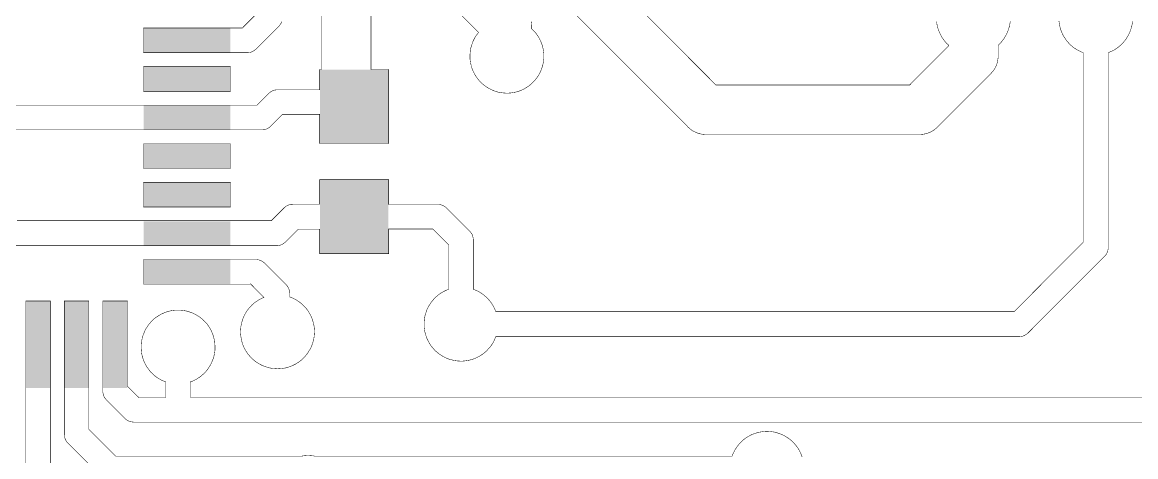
# Model space of a CAD drawing. Extents: x 0 to 3.15, y 0 to 4.33.
# Drawn here: x 1.642 to 2.552, y 1.273 to 1.628 of the extents above; entities that cross this region are included whole.
import ezdxf

# ---------------------------------------------------------------- set-up
doc = ezdxf.new("R2010")
doc.units = 0
doc.layers.add('Edge_Top', color=16, linetype='CONTINUOUS')
doc.layers.add('Top_Paste', color=4, linetype='CONTINUOUS')

msp = doc.modelspace()

# ---------------------------------------------------------------- linework, layer by layer
at = {"layer": 'Edge_Top', "linetype": 'CONTINUOUS', "const_width": 0.0004}
for points in [[(2.0838, 1.7014), (2.2086, 1.5766), (2.2089, 1.5766), (2.3669, 1.5766), (2.3669, 1.5766), (2.3988, 1.6086), (2.3988, 1.609), (2.3979, 1.6099), (2.3969, 1.6108), (2.3961, 1.6118), (2.3952, 1.6128), (2.3945, 1.6138), (2.3937, 1.6149), (2.393, 1.616), (2.3924, 1.6172), (2.3918, 1.6184), (2.3912, 1.6196), (2.3908, 1.6208), (2.3903, 1.622), (2.3899, 1.6233), (2.3896, 1.6245), (2.3893, 1.6258), (2.3891, 1.6271), (2.389, 1.6284)], [(1.6297, 1.5601), (1.7765, 1.5601), (1.7767, 1.5601), (1.777, 1.5601), (1.8334, 1.5601), (1.8334, 1.5601), (1.8433, 1.5699), (1.8439, 1.5705), (1.8445, 1.5709), (1.8452, 1.5714), (1.8458, 1.5717), (1.8466, 1.572), (1.8473, 1.5723), (1.8481, 1.5725), (1.8489, 1.5726), (1.8496, 1.5727), (1.8504, 1.5727), (1.8507, 1.5727), (1.8846, 1.5727), (1.8846, 1.5893), (1.8863, 1.5893), (1.8862, 1.5893), (1.8862, 1.6884)], [(1.9266, 1.6675), (1.9266, 1.5893), (1.9274, 1.5893), (1.941, 1.5893), (1.941, 1.5289), (1.8846, 1.5289), (1.8846, 1.5526), (1.8845, 1.5526), (1.8543, 1.5526), (1.8541, 1.5524), (1.8445, 1.5428), (1.8439, 1.5423), (1.8433, 1.5418), (1.8426, 1.5414), (1.8419, 1.541), (1.8412, 1.5407), (1.8404, 1.5404), (1.8397, 1.5402), (1.8389, 1.5401), (1.8381, 1.54), (1.8373, 1.54), (1.8371, 1.54), (1.776, 1.54), (1.7757, 1.54), (1.7754, 1.54), (1.625, 1.54)], [(2.0575, 1.6286), (2.0577, 1.6276), (2.0578, 1.6265), (2.0579, 1.6255), (2.0579, 1.6245), (2.0579, 1.6241), (2.0579, 1.6226), (2.0582, 1.6223), (2.0591, 1.6214), (2.06, 1.6205), (2.0609, 1.6195), (2.0617, 1.6185), (2.0625, 1.6174), (2.0632, 1.6163), (2.0639, 1.6152), (2.0645, 1.614), (2.0651, 1.6128), (2.0656, 1.6116), (2.0661, 1.6104), (2.0665, 1.6092), (2.0669, 1.6079), (2.0672, 1.6066), (2.0674, 1.6054), (2.0676, 1.6041), (2.0678, 1.6028), (2.0679, 1.6014), (2.0679, 1.6002), (2.0679, 1.5989), (2.0678, 1.5975), (2.0676, 1.5962), (2.0674, 1.5949), (2.0672, 1.5937), (2.0669, 1.5924), (2.0665, 1.5911), (2.0661, 1.5899), (2.0656, 1.5887), (2.0651, 1.5874), (2.0645, 1.5863), (2.0639, 1.5851), (2.0632, 1.584), (2.0625, 1.5829), (2.0617, 1.5818), (2.0609, 1.5808), (2.06, 1.5798), (2.0591, 1.5789), (2.0582, 1.578), (2.0572, 1.5771), (2.0562, 1.5763), (2.0551, 1.5755), (2.054, 1.5748), (2.0529, 1.5741), (2.0518, 1.5734), (2.0506, 1.5729), (2.0494, 1.5723), (2.0482, 1.5718), (2.0469, 1.5714), (2.0457, 1.571), (2.0444, 1.5707), (2.0431, 1.5705), (2.0418, 1.5702), (2.0405, 1.5701), (2.0392, 1.57), (2.0379, 1.57), (2.0366, 1.57), (2.0353, 1.5701), (2.034, 1.5702), (2.0327, 1.5704), (2.0314, 1.5706), (2.0301, 1.5709), (2.0288, 1.5713), (2.0276, 1.5717), (2.0264, 1.5722), (2.0252, 1.5727), (2.024, 1.5733), (2.0228, 1.5739), (2.0217, 1.5746), (2.0206, 1.5753), (2.0195, 1.576), (2.0185, 1.5769), (2.0175, 1.5777), (2.0165, 1.5786), (2.0156, 1.5796), (2.0148, 1.5805), (2.0139, 1.5815), (2.0131, 1.5826), (2.0124, 1.5837), (2.0117, 1.5848), (2.0111, 1.5859), (2.0105, 1.5871), (2.0099, 1.5883), (2.0094, 1.5895), (2.009, 1.5908), (2.0086, 1.592), (2.0083, 1.5933), (2.008, 1.5946), (2.0078, 1.5959), (2.0076, 1.5972), (2.0075, 1.5985), (2.0075, 1.5998), (2.0075, 1.6011), (2.0076, 1.6024), (2.0077, 1.6037), (2.0079, 1.605), (2.0081, 1.6063), (2.0084, 1.6076), (2.0088, 1.6088), (2.0092, 1.6101), (2.0096, 1.6113), (2.0101, 1.6125), (2.0107, 1.6137), (2.0113, 1.6149), (2.012, 1.616), (2.0127, 1.6171), (2.0135, 1.6182), (2.0143, 1.6192), (2.0145, 1.6195), (1.9665, 1.6675)], [(2.4491, 1.6288), (2.449, 1.6275), (2.4488, 1.6262), (2.4485, 1.6249), (2.4482, 1.6236), (2.4478, 1.6224), (2.4474, 1.6211), (2.4469, 1.6199), (2.4464, 1.6187), (2.4458, 1.6175), (2.4452, 1.6164), (2.4445, 1.6153), (2.4438, 1.6142), (2.443, 1.6131), (2.4422, 1.6121), (2.4413, 1.6111), (2.4404, 1.6101), (2.4395, 1.6092), (2.4392, 1.609), (2.4392, 1.6078), (2.4392, 1.5997), (2.4392, 1.5986), (2.439, 1.5976), (2.4389, 1.5965), (2.4387, 1.5955), (2.4384, 1.5945), (2.4381, 1.5935), (2.4377, 1.5925), (2.4373, 1.5916), (2.4368, 1.5906), (2.4363, 1.5897), (2.4357, 1.5888), (2.4351, 1.588), (2.4344, 1.5872), (2.4337, 1.5864), (2.433, 1.5856), (2.4327, 1.5854), (2.3891, 1.5418), (2.3884, 1.5411), (2.3875, 1.5404), (2.3867, 1.5398), (2.3858, 1.5392), (2.3849, 1.5387), (2.384, 1.5382), (2.383, 1.5378), (2.382, 1.5374), (2.381, 1.5371), (2.38, 1.5368), (2.379, 1.5366), (2.378, 1.5364), (2.3769, 1.5363), (2.3759, 1.5362), (2.3748, 1.5362), (2.3744, 1.5362), (2.1997, 1.5362), (2.1986, 1.5363), (2.1976, 1.5364), (2.1966, 1.5365), (2.1955, 1.5368), (2.1945, 1.537), (2.1935, 1.5374), (2.1925, 1.5377), (2.1916, 1.5382), (2.1906, 1.5386), (2.1897, 1.5391), (2.1888, 1.5397), (2.188, 1.5403), (2.1872, 1.541), (2.1864, 1.5417), (2.1856, 1.5424), (2.1854, 1.5427), (2.0606, 1.6675)], [(1.7408, 1.6231), (1.8118, 1.6231), (1.8127, 1.6231), (1.8214, 1.6231), (1.8216, 1.6233), (1.8342, 1.6359)], [(2.5491, 1.6288), (2.549, 1.6275), (2.5488, 1.6262), (2.5485, 1.6249), (2.5482, 1.6236), (2.5478, 1.6224), (2.5474, 1.6211), (2.5469, 1.6199), (2.5464, 1.6187), (2.5458, 1.6175), (2.5452, 1.6164), (2.5445, 1.6153), (2.5438, 1.6142), (2.543, 1.6131), (2.5422, 1.6121), (2.5413, 1.6111), (2.5404, 1.6101), (2.5395, 1.6092), (2.5385, 1.6084), (2.5375, 1.6075), (2.5364, 1.6067), (2.5353, 1.606), (2.5342, 1.6053), (2.5331, 1.6047), (2.5319, 1.6041), (2.5307, 1.6036), (2.5295, 1.6031), (2.5292, 1.603), (2.5292, 1.6025), (2.5292, 1.4437), (2.5292, 1.4429), (2.529, 1.4421), (2.5289, 1.4413), (2.5286, 1.4406), (2.5284, 1.4398), (2.528, 1.4391), (2.5276, 1.4384), (2.5272, 1.4378), (2.5267, 1.4372), (2.5261, 1.4366), (2.5259, 1.4364), (2.5257, 1.4362), (2.4635, 1.374), (2.4629, 1.3735), (2.4623, 1.373), (2.4616, 1.3726), (2.4609, 1.3722), (2.4602, 1.3719), (2.4595, 1.3716), (2.4587, 1.3714), (2.4579, 1.3713), (2.4571, 1.3712), (2.4564, 1.3712), (2.456, 1.3712), (2.4557, 1.3712), (2.0286, 1.3712), (2.0286, 1.3711), (2.0281, 1.3699), (2.0276, 1.3687), (2.027, 1.3675), (2.0264, 1.3663), (2.0257, 1.3652), (2.025, 1.3641), (2.0242, 1.3631), (2.0234, 1.362), (2.0225, 1.3611), (2.0216, 1.3601), (2.0207, 1.3592), (2.0197, 1.3583), (2.0187, 1.3575), (2.0176, 1.3567), (2.0165, 1.356), (2.0154, 1.3553), (2.0143, 1.3547), (2.0131, 1.3541), (2.0119, 1.3535), (2.0107, 1.3531), (2.0094, 1.3526), (2.0082, 1.3523), (2.0069, 1.3519), (2.0056, 1.3517), (2.0043, 1.3515), (2.003, 1.3513), (2.0017, 1.3512), (2.0004, 1.3512), (1.9991, 1.3512), (1.9978, 1.3513), (1.9965, 1.3514), (1.9952, 1.3516), (1.9939, 1.3519), (1.9926, 1.3522), (1.9913, 1.3525), (1.9901, 1.3529), (1.9889, 1.3534), (1.9876, 1.3539), (1.9865, 1.3545), (1.9853, 1.3551), (1.9842, 1.3558), (1.9831, 1.3565), (1.982, 1.3573), (1.981, 1.3581), (1.98, 1.3589), (1.979, 1.3598), (1.9781, 1.3608), (1.9772, 1.3618), (1.9764, 1.3628), (1.9756, 1.3638), (1.9749, 1.3649), (1.9742, 1.366), (1.9736, 1.3672), (1.973, 1.3683), (1.9724, 1.3695), (1.9719, 1.3707), (1.9715, 1.372), (1.9711, 1.3732), (1.9708, 1.3745), (1.9705, 1.3758), (1.9703, 1.3771), (1.9701, 1.3784), (1.97, 1.3797), (1.97, 1.381), (1.97, 1.3823), (1.9701, 1.3836), (1.9702, 1.3849), (1.9704, 1.3862), (1.9706, 1.3875), (1.9709, 1.3888), (1.9713, 1.3901), (1.9717, 1.3913), (1.9721, 1.3926), (1.9726, 1.3938), (1.9732, 1.3949), (1.9738, 1.3961), (1.9745, 1.3972), (1.9752, 1.3983), (1.976, 1.3994), (1.9768, 1.4004), (1.9776, 1.4014), (1.9785, 1.4024), (1.9794, 1.4033), (1.9804, 1.4042), (1.9814, 1.405), (1.9825, 1.4058), (1.9835, 1.4066), (1.9847, 1.4073), (1.9858, 1.4079), (1.987, 1.4085), (1.9882, 1.4091), (1.9894, 1.4096), (1.9902, 1.4099), (1.9902, 1.4103), (1.9902, 1.446), (1.9901, 1.446), (1.9771, 1.4591), (1.9771, 1.459), (1.941, 1.459), (1.941, 1.4581), (1.941, 1.4389), (1.8846, 1.4389), (1.8846, 1.4589), (1.8845, 1.4589), (1.8671, 1.4589), (1.8665, 1.4583), (1.8564, 1.4482), (1.8558, 1.4477), (1.8552, 1.4472), (1.8545, 1.4468), (1.8538, 1.4464), (1.8531, 1.4461), (1.8523, 1.4458), (1.8516, 1.4456), (1.8508, 1.4455), (1.85, 1.4454), (1.8492, 1.4454), (1.8489, 1.4454), (1.8486, 1.4454), (1.776, 1.4454), (1.7757, 1.4454), (1.632, 1.4454)], [(1.6372, 1.4658), (1.7765, 1.4658), (1.7767, 1.4658), (1.8451, 1.4658), (1.8462, 1.4669), (1.8558, 1.4765), (1.8564, 1.477), (1.857, 1.4775), (1.8577, 1.4779), (1.8584, 1.4783), (1.8591, 1.4786), (1.8599, 1.4788), (1.8606, 1.479), (1.8614, 1.4792), (1.8622, 1.4792), (1.863, 1.4793), (1.8633, 1.4793), (1.8636, 1.4793), (1.8846, 1.4793), (1.8846, 1.4809), (1.8846, 1.4993), (1.941, 1.4993), (1.941, 1.4791), (1.9417, 1.4791), (1.9815, 1.4791), (1.9823, 1.4791), (1.9831, 1.4789), (1.9839, 1.4788), (1.9846, 1.4785), (1.9853, 1.4782), (1.9861, 1.4779), (1.9867, 1.4775), (1.9874, 1.477), (1.988, 1.4765), (1.9885, 1.476), (1.9887, 1.4758), (2.0075, 1.4571), (2.008, 1.4565), (2.0085, 1.4558), (2.0089, 1.4552), (2.0093, 1.4545), (2.0096, 1.4538), (2.0098, 1.453), (2.01, 1.4522), (2.0101, 1.4515), (2.0102, 1.4507), (2.0102, 1.4499), (2.0102, 1.4496), (2.0102, 1.4099), (2.0107, 1.4097), (2.0119, 1.4092), (2.0131, 1.4087), (2.0143, 1.4081), (2.0154, 1.4075), (2.0165, 1.4068), (2.0176, 1.406), (2.0187, 1.4053), (2.0197, 1.4044), (2.0207, 1.4036), (2.0216, 1.4027), (2.0225, 1.4017), (2.0234, 1.4007), (2.0242, 1.3997), (2.025, 1.3986), (2.0257, 1.3975), (2.0264, 1.3964), (2.027, 1.3953), (2.0276, 1.3941), (2.0281, 1.3929), (2.0286, 1.3917), (2.0286, 1.3916), (2.0304, 1.3916), (2.4523, 1.3916), (2.4528, 1.3921), (2.5088, 1.4482), (2.5088, 1.4486), (2.5088, 1.603), (2.5084, 1.6031), (2.5072, 1.6036), (2.506, 1.6042), (2.5048, 1.6048), (2.5037, 1.6054), (2.5026, 1.6061), (2.5015, 1.6068), (2.5004, 1.6076), (2.4994, 1.6084), (2.4984, 1.6093), (2.4975, 1.6102), (2.4966, 1.6112), (2.4957, 1.6122), (2.4949, 1.6132), (2.4942, 1.6143), (2.4934, 1.6154), (2.4928, 1.6165), (2.4921, 1.6177), (2.4916, 1.6188), (2.491, 1.62), (2.4906, 1.6213), (2.4902, 1.6225), (2.4898, 1.6238), (2.4895, 1.6251), (2.4893, 1.6263), (2.4891, 1.6276), (2.4889, 1.6289)], [(1.8537, 1.6284), (1.8534, 1.6276), (1.853, 1.6269), (1.8526, 1.6262), (1.8522, 1.6256), (1.8517, 1.625), (1.8511, 1.6244), (1.8509, 1.6242), (1.8325, 1.6058), (1.8319, 1.6053), (1.8312, 1.6048), (1.8306, 1.6044), (1.8299, 1.604), (1.8292, 1.6037), (1.8284, 1.6034), (1.8277, 1.6032), (1.8269, 1.6031), (1.8261, 1.603), (1.8253, 1.603), (1.825, 1.603), (1.776, 1.603), (1.7756, 1.603), (1.7406, 1.603), (1.7406, 1.6231), (1.7408, 1.6231)], [(1.7757, 1.6231), (1.7767, 1.6231), (1.8119, 1.6231)], [(1.7408, 1.5916), (1.8118, 1.5916), (1.8118, 1.5715), (1.7406, 1.5715), (1.7406, 1.5916), (1.7408, 1.5916)], [(1.7408, 1.5286), (1.8118, 1.5286), (1.8118, 1.5085), (1.7406, 1.5085), (1.7406, 1.5286), (1.7408, 1.5286)], [(1.7408, 1.4971), (1.8118, 1.4971), (1.8118, 1.477), (1.7406, 1.477), (1.7406, 1.4971), (1.7408, 1.4971)], [(1.7408, 1.4341), (1.8118, 1.4341), (1.8127, 1.4341), (1.8328, 1.4341), (1.8335, 1.4341), (1.8343, 1.4339), (1.8351, 1.4338), (1.8358, 1.4335), (1.8366, 1.4332), (1.8373, 1.4329), (1.838, 1.4325), (1.8386, 1.432), (1.8392, 1.4315), (1.8398, 1.431), (1.84, 1.4308), (1.8575, 1.4133), (1.858, 1.4127), (1.8584, 1.4121), (1.8589, 1.4114), (1.8592, 1.4107), (1.8595, 1.41), (1.8598, 1.4093), (1.86, 1.4085), (1.8601, 1.4077), (1.8602, 1.4069), (1.8602, 1.4061), (1.8602, 1.4059), (1.8602, 1.4036), (1.8609, 1.4034), (1.8621, 1.4029), (1.8633, 1.4023), (1.8645, 1.4017), (1.8656, 1.4011), (1.8667, 1.4004), (1.8678, 1.3996), (1.8689, 1.3988), (1.8699, 1.398), (1.8709, 1.3971), (1.8718, 1.3962), (1.8727, 1.3953), (1.8735, 1.3943), (1.8744, 1.3932), (1.8751, 1.3922), (1.8758, 1.3911), (1.8765, 1.3899), (1.8771, 1.3888), (1.8777, 1.3876), (1.8782, 1.3864), (1.8787, 1.3852), (1.8791, 1.3839), (1.8794, 1.3826), (1.8797, 1.3814), (1.88, 1.3801), (1.8802, 1.3788), (1.8803, 1.3775), (1.8804, 1.3762), (1.8804, 1.3749), (1.8803, 1.3736), (1.8802, 1.3723), (1.8801, 1.371), (1.8799, 1.3697), (1.8796, 1.3684), (1.8793, 1.3671), (1.8789, 1.3658), (1.8785, 1.3646), (1.878, 1.3634), (1.8775, 1.3622), (1.8769, 1.361), (1.8762, 1.3599), (1.8755, 1.3588), (1.8748, 1.3577), (1.874, 1.3566), (1.8732, 1.3556), (1.8723, 1.3546), (1.8714, 1.3537), (1.8705, 1.3528), (1.8695, 1.3519), (1.8684, 1.3511), (1.8674, 1.3503), (1.8663, 1.3496), (1.8652, 1.3489), (1.864, 1.3483), (1.8628, 1.3477), (1.8616, 1.3472), (1.8604, 1.3467), (1.8592, 1.3463), (1.8579, 1.3459), (1.8566, 1.3456), (1.8553, 1.3454), (1.854, 1.3452), (1.8527, 1.3451), (1.8514, 1.345), (1.8501, 1.3449), (1.8488, 1.345), (1.8475, 1.3451), (1.8462, 1.3452), (1.8449, 1.3454), (1.8436, 1.3457), (1.8423, 1.346), (1.8411, 1.3464), (1.8398, 1.3468), (1.8386, 1.3473), (1.8374, 1.3478), (1.8362, 1.3484), (1.8351, 1.349), (1.8339, 1.3497), (1.8329, 1.3504), (1.8318, 1.3512), (1.8308, 1.352), (1.8298, 1.3529), (1.8288, 1.3538), (1.8279, 1.3547), (1.8271, 1.3557), (1.8262, 1.3567), (1.8255, 1.3578), (1.8247, 1.3589), (1.8241, 1.36), (1.8234, 1.3611), (1.8228, 1.3623), (1.8223, 1.3635), (1.8218, 1.3647), (1.8214, 1.366), (1.821, 1.3672), (1.8207, 1.3685), (1.8205, 1.3698), (1.8203, 1.3711), (1.8201, 1.3724), (1.82, 1.3737), (1.82, 1.375), (1.82, 1.3763), (1.8201, 1.3776), (1.8202, 1.379), (1.8204, 1.3802), (1.8207, 1.3815), (1.821, 1.3828), (1.8213, 1.3841), (1.8217, 1.3853), (1.8222, 1.3865), (1.8227, 1.3877), (1.8233, 1.3889), (1.8239, 1.3901), (1.8246, 1.3912), (1.8253, 1.3923), (1.8261, 1.3934), (1.8269, 1.3944), (1.8278, 1.3954), (1.8287, 1.3963), (1.8296, 1.3973), (1.8306, 1.3981), (1.8316, 1.399), (1.8327, 1.3997), (1.8338, 1.4005), (1.8349, 1.4012), (1.836, 1.4018), (1.8372, 1.4024), (1.8384, 1.4029), (1.8391, 1.4032), (1.8373, 1.405), (1.8283, 1.4141), (1.8283, 1.414), (1.776, 1.414), (1.7756, 1.414), (1.7406, 1.414), (1.7406, 1.4341), (1.7408, 1.4341)], [(1.7757, 1.4341), (1.7767, 1.4341), (1.8119, 1.4341)], [(1.6444, 1.2135), (1.6444, 1.365), (1.6444, 1.3653), (1.6444, 1.4003), (1.6447, 1.4003)], [(1.6447, 1.4003), (1.6645, 1.4003), (1.6645, 1.3291), (1.6645, 1.3282), (1.6645, 1.2171)], [(1.7062, 1.2569), (1.6787, 1.2844), (1.6782, 1.285), (1.6777, 1.2856), (1.6773, 1.2863), (1.6769, 1.287), (1.6766, 1.2877), (1.6764, 1.2884), (1.6762, 1.2892), (1.676, 1.29), (1.676, 1.2907), (1.6759, 1.2915), (1.6759, 1.2918), (1.6759, 1.365), (1.6759, 1.3653), (1.6759, 1.4003), (1.6762, 1.4003)], [(1.6762, 1.4003), (1.696, 1.4003), (1.696, 1.3291), (1.696, 1.3282), (1.696, 1.2954), (1.6962, 1.2952), (1.7178, 1.2736), (1.7184, 1.2736), (1.8702, 1.2736), (1.8704, 1.2737), (1.8717, 1.2739), (1.873, 1.274), (1.8743, 1.2741), (1.8757, 1.2741), (1.877, 1.274), (1.8783, 1.2739), (1.8796, 1.2738), (1.8803, 1.2736), (1.8807, 1.2736), (2.2218, 1.2736), (2.2219, 1.274), (2.2224, 1.2753), (2.223, 1.2764), (2.2235, 1.2776), (2.2242, 1.2788), (2.2249, 1.2799), (2.2256, 1.281), (2.2264, 1.282), (2.2272, 1.2831), (2.2281, 1.284), (2.229, 1.285), (2.2299, 1.2859), (2.2309, 1.2868), (2.2319, 1.2876), (2.233, 1.2884), (2.2341, 1.2891), (2.2352, 1.2898), (2.2364, 1.2904), (2.2375, 1.291), (2.2387, 1.2915), (2.24, 1.292), (2.2412, 1.2924), (2.2425, 1.2928), (2.2437, 1.2931), (2.245, 1.2933), (2.2463, 1.2935), (2.2476, 1.2937), (2.2489, 1.2938), (2.2502, 1.2938), (2.2516, 1.2938), (2.2529, 1.2937), (2.2542, 1.2935), (2.2555, 1.2934), (2.2568, 1.2931), (2.258, 1.2928), (2.2593, 1.2924), (2.2605, 1.292), (2.2618, 1.2915), (2.263, 1.291), (2.2641, 1.2904), (2.2653, 1.2898), (2.2664, 1.2891), (2.2675, 1.2884), (2.2686, 1.2876), (2.2696, 1.2868), (2.2706, 1.286), (2.2715, 1.2851), (2.2725, 1.2841), (2.2733, 1.2831), (2.2742, 1.2821), (2.2749, 1.2811), (2.2757, 1.28), (2.2764, 1.2788), (2.277, 1.2777), (2.2776, 1.2765), (2.2781, 1.2753), (2.2786, 1.2741), (2.279, 1.2729)], [(2.8798, 1.3014), (1.7687, 1.3014), (1.7684, 1.3014), (1.7681, 1.3014), (1.7323, 1.3014), (1.7316, 1.3015), (1.7308, 1.3016), (1.73, 1.3017), (1.7293, 1.302), (1.7285, 1.3023), (1.7278, 1.3026), (1.7271, 1.303), (1.7265, 1.3035), (1.7259, 1.304), (1.7253, 1.3045), (1.7251, 1.3047), (1.7102, 1.3197), (1.7097, 1.3203), (1.7092, 1.3209), (1.7088, 1.3215), (1.7084, 1.3222), (1.7081, 1.323), (1.7079, 1.3237), (1.7077, 1.3245), (1.7075, 1.3253), (1.7074, 1.326), (1.7074, 1.3268), (1.7074, 1.3271), (1.7074, 1.365), (1.7074, 1.3653), (1.7074, 1.4003), (1.7077, 1.4003)], [(1.7077, 1.4003), (1.7275, 1.4003), (1.7275, 1.3307), (1.7275, 1.3307), (1.7368, 1.3215), (1.7371, 1.3215), (1.7589, 1.3215), (1.7589, 1.3219), (1.7589, 1.3342), (1.7588, 1.3342), (1.7576, 1.3347), (1.7564, 1.3352), (1.7552, 1.3357), (1.754, 1.3364), (1.7529, 1.337), (1.7518, 1.3378), (1.7507, 1.3385), (1.7497, 1.3393), (1.7487, 1.3402), (1.7478, 1.3411), (1.7468, 1.342), (1.746, 1.343), (1.7451, 1.344), (1.7444, 1.3451), (1.7436, 1.3462), (1.7429, 1.3473), (1.7423, 1.3484), (1.7417, 1.3496), (1.7411, 1.3508), (1.7407, 1.352), (1.7402, 1.3532), (1.7398, 1.3545), (1.7395, 1.3558), (1.7392, 1.357), (1.739, 1.3583), (1.7389, 1.3596), (1.7388, 1.3609), (1.7387, 1.3623), (1.7387, 1.3636), (1.7388, 1.3649), (1.7389, 1.3662), (1.7391, 1.3675), (1.7394, 1.3688), (1.7396, 1.3701), (1.74, 1.3713), (1.7404, 1.3726), (1.7409, 1.3738), (1.7414, 1.375), (1.7419, 1.3762), (1.7425, 1.3774), (1.7432, 1.3785), (1.7439, 1.3796), (1.7447, 1.3807), (1.7455, 1.3817), (1.7463, 1.3827), (1.7472, 1.3837), (1.7482, 1.3846), (1.7491, 1.3855), (1.7501, 1.3863), (1.7512, 1.3871), (1.7523, 1.3878), (1.7534, 1.3885), (1.7545, 1.3892), (1.7557, 1.3898), (1.7569, 1.3903), (1.7581, 1.3908), (1.7593, 1.3913), (1.7606, 1.3917), (1.7619, 1.392), (1.7631, 1.3923), (1.7644, 1.3925), (1.7657, 1.3927), (1.767, 1.3928), (1.7684, 1.3928), (1.7697, 1.3928), (1.771, 1.3928), (1.7723, 1.3926), (1.7736, 1.3925), (1.7749, 1.3922), (1.7762, 1.392), (1.7774, 1.3916), (1.7787, 1.3912), (1.7799, 1.3908), (1.7811, 1.3903), (1.7823, 1.3897), (1.7835, 1.3891), (1.7846, 1.3884), (1.7857, 1.3877), (1.7868, 1.387), (1.7878, 1.3862), (1.7888, 1.3853), (1.7898, 1.3845), (1.7907, 1.3835), (1.7916, 1.3826), (1.7925, 1.3816), (1.7933, 1.3805), (1.794, 1.3794), (1.7947, 1.3783), (1.7954, 1.3772), (1.796, 1.376), (1.7965, 1.3748), (1.797, 1.3736), (1.7975, 1.3724), (1.7979, 1.3712), (1.7982, 1.3699), (1.7985, 1.3686), (1.7988, 1.3673), (1.7989, 1.366), (1.799, 1.3647), (1.7991, 1.3634), (1.7991, 1.3621), (1.7991, 1.3608), (1.799, 1.3595), (1.7988, 1.3582), (1.7986, 1.3569), (1.7983, 1.3556), (1.798, 1.3543), (1.7976, 1.3531), (1.7971, 1.3519), (1.7966, 1.3506), (1.7961, 1.3495), (1.7955, 1.3483), (1.7948, 1.3471), (1.7941, 1.346), (1.7934, 1.345), (1.7926, 1.3439), (1.7918, 1.3429), (1.7909, 1.3419), (1.79, 1.341), (1.789, 1.3401), (1.788, 1.3392), (1.787, 1.3384), (1.7859, 1.3377), (1.7848, 1.337), (1.7837, 1.3363), (1.7825, 1.3357), (1.7813, 1.3351), (1.7801, 1.3346), (1.7789, 1.3342), (1.779, 1.3338), (1.779, 1.3215), (1.7794, 1.3215), (2.8762, 1.3215)], [(1.6645, 1.3652), (1.6645, 1.3642), (1.6645, 1.329)], [(1.696, 1.3652), (1.696, 1.3642), (1.696, 1.329)], [(1.7275, 1.3652), (1.7275, 1.3642), (1.7275, 1.3307)]]:
    msp.add_lwpolyline(points, dxfattribs=at)
at = {"layer": 'Top_Paste'}
for points in [[(1.7408, 1.6229), (1.8116, 1.6229), (1.7408, 1.6032), (1.8116, 1.6032)], [(1.7408, 1.5914), (1.8116, 1.5914), (1.7408, 1.5717), (1.8116, 1.5717)], [(1.8848, 1.5891), (1.9408, 1.5891), (1.8848, 1.5291), (1.9408, 1.5291)], [(1.7408, 1.5599), (1.8116, 1.5599), (1.7408, 1.5402), (1.8116, 1.5402)], [(1.7408, 1.5284), (1.8116, 1.5284), (1.7408, 1.5087), (1.8116, 1.5087)], [(1.7408, 1.4969), (1.8116, 1.4969), (1.7408, 1.4772), (1.8116, 1.4772)], [(1.8848, 1.4991), (1.9408, 1.4991), (1.8848, 1.4391), (1.9408, 1.4391)], [(1.7408, 1.4654), (1.8116, 1.4654), (1.7408, 1.4457), (1.8116, 1.4457)], [(1.7408, 1.4339), (1.8116, 1.4339), (1.7408, 1.4142), (1.8116, 1.4142)], [(1.6446, 1.4001), (1.6643, 1.4001), (1.6446, 1.3293), (1.6643, 1.3293)], [(1.6761, 1.4001), (1.6958, 1.4001), (1.6761, 1.3293), (1.6958, 1.3293)], [(1.7076, 1.4001), (1.7273, 1.4001), (1.7076, 1.3293), (1.7273, 1.3293)]]:
    msp.add_solid(points, dxfattribs=at)

doc.saveas('drawing.dxf')
